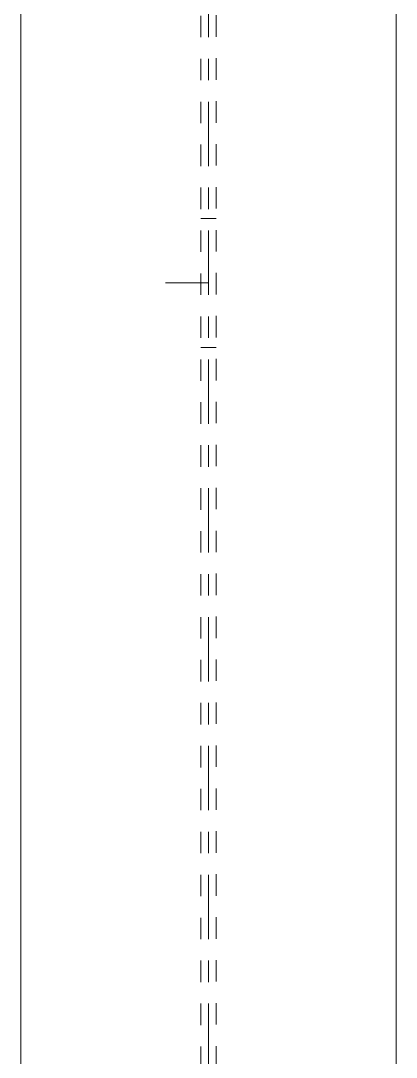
# Model space of a CAD drawing. Header units: millimetres. Extents: x 2 to 825, y 1 to 579.
# Drawn here: x 97.7 to 115.2, y 434.49 to 482.76 of the extents above; entities that cross this region are included whole.
import ezdxf

# ---------------------------------------------------------------- set-up
doc = ezdxf.new("R2010")
doc.units = ezdxf.units.MM
for name, pattern in [('XKITLINE00', [0]), ('XKITLINE01', [4, 1, -1, 1, -1]), ('XKITLINE02', [4, 2, -2]), ('XKITLINE03', [6, 3, -1, 1, -1])]:
    doc.linetypes.add(name, pattern=pattern)
doc.layers.add('Bolt', color=3, linetype='Continuous', lineweight=0)
doc.layers.add('Part', color=2, linetype='Continuous', lineweight=0)

# ---------------------------------------------------------------- blocks, each defined once
blk = doc.blocks.new('*A38')
at = {"layer": 'Bolt', "color": 3, "linetype": 'XKITLINE02', "lineweight": 0}
for p, q in [((106.1, 473.55), (106.8, 473.55)), ((104.45, 470.55), (108.45, 470.55)), ((106.1, 467.55), (106.8, 467.55))]:
    blk.add_line(p, q, dxfattribs=at)
blk = doc.blocks.new('*A46')
at = {"layer": 'Part', "color": 7, "linetype": 'XKITLINE03', "lineweight": 0}
blk.add_line((106.45, 241.99), (106.45, 529.282), dxfattribs=at)
at = {"layer": 'Part', "color": 2, "linetype": 'XKITLINE00', "lineweight": 0}
for p, q in [((97.7, 521.128), (97.7, 241.99)), ((115.2, 491.967), (115.2, 241.99))]:
    blk.add_line(p, q, dxfattribs=at)
at = {"layer": 'Part', "color": 7, "linetype": 'XKITLINE01', "lineweight": 0}
for p, q in [((106.1, 241.99), (106.1, 521.012)), ((106.8, 521.012), (106.8, 241.99))]:
    blk.add_line(p, q, dxfattribs=at)

msp = doc.modelspace()

# ---------------------------------------------------------------- block references
at = {"lineweight": 0}
msp.add_blockref('*A38', (0, 0), dxfattribs=at)
at = {"layer": 'Part', "lineweight": 0}
msp.add_blockref('*A46', (0, 0), dxfattribs=at)

doc.saveas('drawing.dxf')
